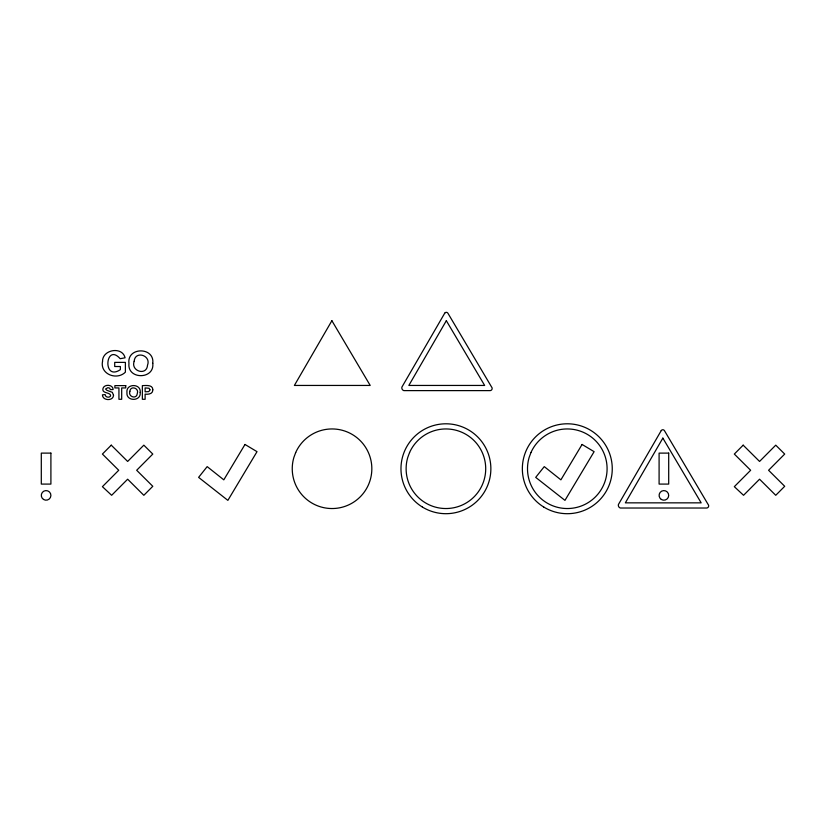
<?xml version="1.0" encoding="UTF-8"?>
<svg xmlns="http://www.w3.org/2000/svg" width="826" height="826" viewBox="0 0 826 826"><rect width="100%" height="100%" fill="white"/><g stroke="black" fill="none" stroke-linecap="round" stroke-linejoin="round"><path stroke-width="1.24" d="M102.538 361.313C99.781 374.24 116.869 380.714 125.387 372.154L125.387 362.377L114.711 362.377L114.711 366.517L120.379 366.517L120.379 369.625C102.135 381.911 105.449 342.057 120.152 358.711L125.077 357.792C122.289 346.073 102.414 349.491 102.538 361.313M129.858 391.338C127.772 396.852 136.848 399.691 137.292 393.517C139.439 387.993 130.312 385.246 129.858 391.338M134.184 361.261C130.425 371.173 146.739 376.264 147.524 365.185C151.385 355.252 134.989 350.307 134.184 361.261M140.203 392.474C141.329 401.591 125.903 401.653 126.956 392.536C125.707 383.264 141.339 383.254 140.203 392.474M152.769 363.295C154.792 379.692 127.07 379.805 128.959 363.419C126.708 346.755 154.803 346.734 152.769 363.295M152.82 389.831C153.037 393.992 148.215 394.57 145.118 394.136L145.118 399.288L142.361 399.288L142.361 385.628C145.799 385.577 152.924 384.451 152.82 389.831M149.981 389.862L148.804 391.596L145.118 391.813L145.118 387.931L149.041 388.241L149.981 389.862M113.534 395.303C113.224 401.302 102.465 400.858 102.424 394.838L105.108 394.58C105.232 397.285 109.187 398.132 110.612 396.026C110.952 391.761 101.144 394.064 103.064 388.189C104.665 383.873 113.09 384.503 113.141 389.531L110.385 389.645L109.631 388.137L107.876 387.673L105.563 389.015L106.864 390.295L112.336 392.34L113.534 395.303M295.698 452.524L293.891 457.408A39.803 39.803 0 0 0 339.61 507.814A39.803 39.803 0 0 0 363.213 443.996A39.803 39.803 0 0 0 295.698 452.524M409.572 452.524L407.765 457.408A39.803 39.803 0 0 0 453.474 507.814A39.803 39.803 0 0 0 477.087 443.996A39.803 39.803 0 0 0 409.572 452.524M530.953 452.524L529.146 457.408A39.803 39.803 0 0 0 574.865 507.814A39.803 39.803 0 0 0 598.468 443.996A39.803 39.803 0 0 0 530.953 452.524M331.887 320.705L294.386 385.443L370.203 385.443L331.887 320.705M444.729 313.178L401.963 386.981A2.87 2.87 0 0 0 401.901 388.488L402.004 388.85A2.87 2.87 0 0 0 403.883 390.615L489.994 390.615A2.158 2.158 0 0 0 491.501 389.996L491.769 389.676A2.158 2.158 0 0 0 491.573 386.981L447.888 313.178A1.879 1.879 0 0 0 444.729 313.178M446.339 320.705L408.839 385.443L484.655 385.443L446.339 320.705M661.244 430.583L618.478 504.397A2.87 2.87 0 0 0 618.416 505.894L618.519 506.255A2.87 2.87 0 0 0 620.398 508.021L706.509 508.021A2.158 2.158 0 0 0 708.016 507.401L708.285 507.092A2.158 2.158 0 0 0 708.088 504.397L664.403 430.583A1.879 1.879 0 0 0 661.244 430.583M662.855 438.121L625.354 502.848L701.171 502.848L662.855 438.121M244.992 444.46L223.805 479.844L207.171 466.618L198.612 477.376L227.873 500.37L257.02 451.667L244.992 444.46M582.082 444.46L560.895 479.844L544.262 466.618L535.702 477.376L564.963 500.37L594.111 451.667L582.082 444.46M111.262 445.162L102.414 454.063L118.727 470.273L102.414 486.669L111.644 495.301L127.648 479.204L143.838 495.301L152.789 486.297L136.672 470.273L152.789 454.063L143.838 445.162L127.648 461.445L111.262 445.162M743.173 445.162L734.324 454.063L750.638 470.273L734.324 486.669L743.555 495.301L759.559 479.204L775.748 495.301L784.7 486.297L768.583 470.273L784.7 454.063L775.748 445.162L759.559 461.445L743.173 445.162M125.738 385.628L114.876 385.628L114.876 387.931L118.934 387.931L118.934 399.288L121.69 399.288L121.69 387.931L125.738 387.931L125.738 385.628M50.902 453.113L41.3 453.113L41.3 484.088L50.902 484.088L50.902 453.113M668.699 453.113L659.096 453.113L659.096 484.088L668.699 484.088L668.699 453.113M543.776 507.05A44.955 44.955 0 0 0 612.242 469.963A44.955 44.955 0 0 0 545.883 429.221A44.955 44.955 0 0 0 543.776 507.05M422.396 507.05A44.955 44.955 0 0 0 490.85 469.963A44.955 44.955 0 0 0 424.502 429.221A44.955 44.955 0 0 0 422.396 507.05M661.296 499.431A4.811 4.811 0 0 0 668.699 495.621A4.811 4.811 0 0 0 661.698 491.119A4.811 4.811 0 0 0 661.296 499.431M43.499 499.431A4.811 4.811 0 0 0 50.902 495.621A4.811 4.811 0 0 0 43.902 491.119A4.811 4.811 0 0 0 43.499 499.431"/></g></svg>
